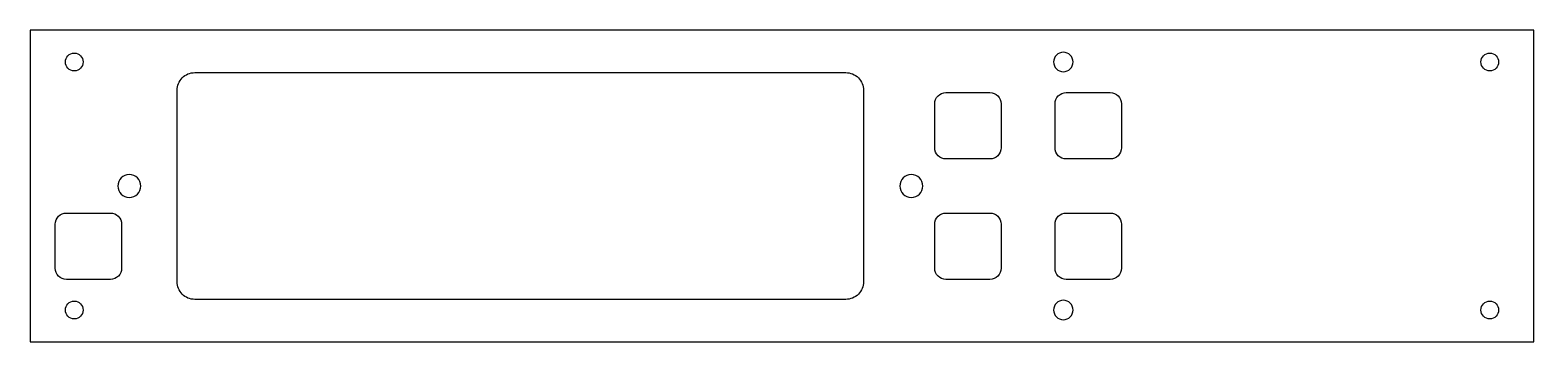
# Model space of a CAD drawing. Header units: millimetres. Extents: x -213 to 212, y 0 to 88.
import ezdxf

# ---------------------------------------------------------------- set-up
doc = ezdxf.new("R2010")
doc.units = ezdxf.units.MM
doc.layers.get('0').update_dxf_attribs({"linetype": 'CONTINUOUS'})

msp = doc.modelspace()

# ---------------------------------------------------------------- linework, layer by layer
msp.add_lwpolyline([(212, 0), (212, 88), (-213, 88), (-213, 0)], close=True)
for points in [[(-171.46, 17), (-171.46, 71, -0.414214), (-166.46, 76), (17.54, 76, -0.414214), (22.54, 71), (22.54, 17, -0.414214), (17.54, 12), (-166.46, 12, -0.414214)], [(58.24, 51.63), (45.84, 51.63, -0.414214), (42.66, 54.8), (42.66, 67.2, -0.414214), (45.84, 70.38), (58.24, 70.38, -0.414214), (61.41, 67.2), (61.41, 54.8, -0.414214)], [(92.24, 51.63), (79.84, 51.63, -0.414214), (76.66, 54.8), (76.66, 67.2, -0.414214), (79.84, 70.38), (92.24, 70.38, -0.414214), (95.41, 67.2), (95.41, 54.8, -0.414214)], [(-190.3, 17.62), (-202.7, 17.62, -0.414214), (-205.88, 20.8), (-205.88, 33.2, -0.414214), (-202.7, 36.37), (-190.3, 36.37, -0.414214), (-187.13, 33.2), (-187.13, 20.8, -0.414214)], [(58.24, 17.62), (45.84, 17.62, -0.414214), (42.66, 20.8), (42.66, 33.2, -0.414214), (45.84, 36.37), (58.24, 36.37, -0.414214), (61.41, 33.2), (61.41, 20.8, -0.414214)], [(92.24, 17.62), (79.84, 17.62, -0.414214), (76.66, 20.8), (76.66, 33.2, -0.414214), (79.84, 36.37), (92.24, 36.37, -0.414214), (95.41, 33.2), (95.41, 20.8, -0.414214)]]:
    msp.add_lwpolyline(points, format="xyb", close=True)
for centre in [(-200.52, 79, 0), (199.53, 79, 0), (-200.52, 9, 0), (199.53, 9, 0)]:
    msp.add_circle(centre, 2.5)
at = {"extrusion": (1.10576e-12, 2.52479e-14, -1)}
for centre, radius in [((-79, 79, 0), 2.75), ((184.96, 44, 0), 3.25), ((-36.04, 44, 0), 3.25), ((-79, 9, 0), 2.75)]:
    msp.add_circle(centre, radius, dxfattribs=at)

doc.saveas('drawing.dxf')
